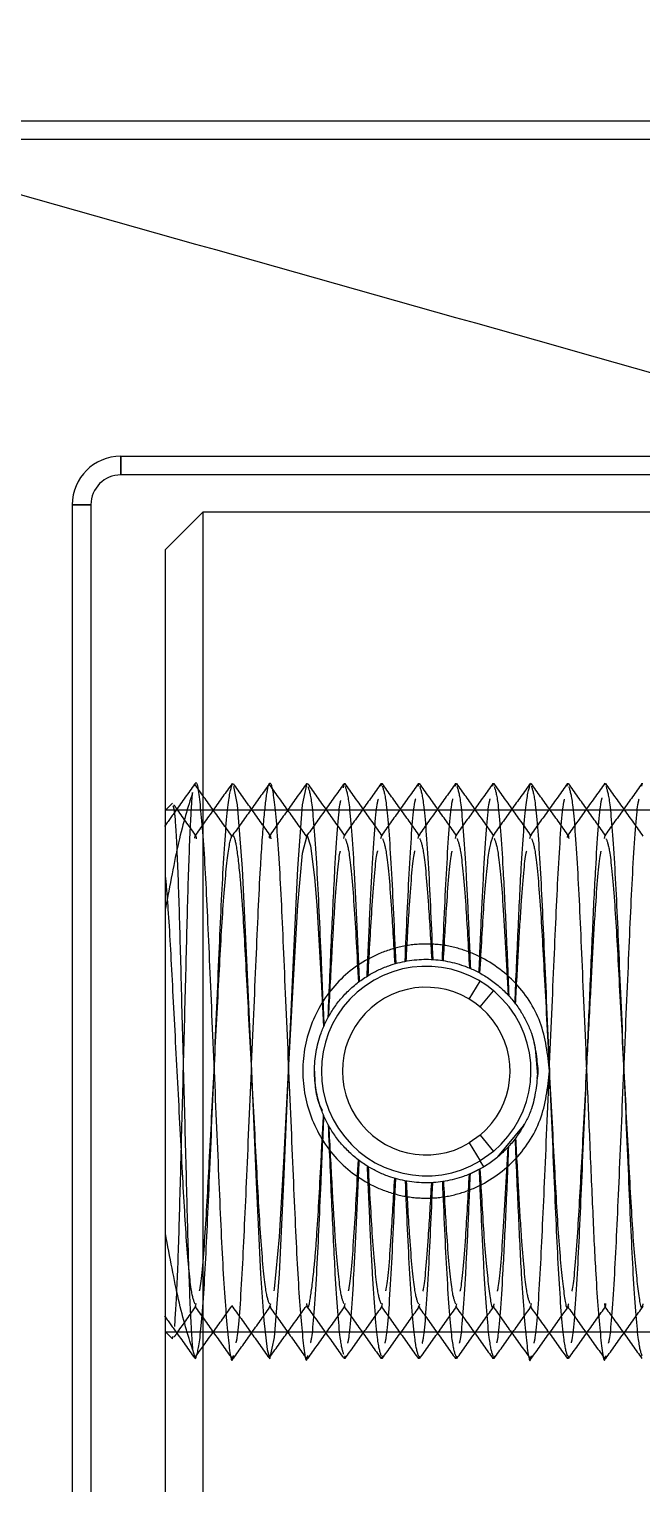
# Model space of a CAD drawing. Header units: metres. Extents: x 0 to 63075, y 0 to 44550.
# Drawn here: x 35728.34 to 35744.79, y 35935.19 to 35974.23 of the extents above; entities that cross this region are included whole.
import ezdxf

# ---------------------------------------------------------------- set-up
doc = ezdxf.new("R2010")
doc.units = ezdxf.units.M
doc.header["$LTSCALE"] = 75
doc.linetypes.add('HIDDEN2', pattern=[4.7625, 3.175, -1.5875])
for name, color, linetype in [('SDM', 7, 'Continuous'), ('SL4', 4, 'Continuous'), ('ST1', 7, 'HIDDEN2')]:
    doc.layers.add(name, color=color, linetype=linetype)

# ---------------------------------------------------------------- blocks, each defined once
blk = doc.blocks.new('A$C6e6623c1')
at = {"layer": 'SL4'}
for p, q in [((241.913, 1648.85), (274.263, 1648.85)), ((274.263, 1648.35), (241.913, 1648.35))]:
    blk.add_line(p, q, dxfattribs=at)
for radius in [125, 123.91, 122.777, 119.686, 89.286]:
    blk.add_circle((212.763, 1623.35), radius, dxfattribs=at)
for radius, start, end in [(104.464, 171.10617, 157.38407), (98.5, 170.88256, 157.60769), (93.236, 168.80946, 159.68078), (92.147, 167.89305, 74.24512), (86.207, 11.91738, 136.57286)]:
    blk.add_arc((212.763, 1623.35), radius, start, end, dxfattribs=at)
blk.add_open_spline([(152.681, 1673.445), (158.394, 1671.834), (169.82, 1668.61), (186.975, 1663.77), (204.168, 1658.92), (221.419, 1654.053), (238.67, 1649.186), (255.866, 1644.335), (273.025, 1639.494), (284.453, 1636.27), (290.167, 1634.658)], degree=3, knots=[0, 0, 0, 0, 0.124879, 0.249755, 0.374717, 0.499956, 0.625212, 0.750198, 0.875098, 1, 1, 1, 1], dxfattribs=at)
at = {"layer": 'ST1'}
for p, q in [((274.263, 1648.35), (241.913, 1648.35)), ((249.562, 1639.85), (263.963, 1639.85)), ((249.562, 1639.85), (249.562, 1639.35)), ((249.562, 1639.35), (249.562, 1639.85)), ((249.562, 1639.85), (249.562, 1639.35)), ((249.562, 1639.35), (249.562, 1639.85)), ((263.963, 1639.35), (249.562, 1639.35)), ((248.263, 1608.15), (248.263, 1638.55)), ((248.263, 1638.55), (248.763, 1638.55)), ((248.763, 1638.55), (248.263, 1638.55)), ((248.263, 1638.55), (248.763, 1638.55)), ((248.763, 1638.55), (248.263, 1638.55)), ((248.763, 1638.55), (248.763, 1608.15)), ((251.763, 1638.35), (250.762, 1637.35)), ((251.763, 1638.35), (251.763, 1623.35)), ((263.763, 1638.35), (251.763, 1638.35)), ((250.762, 1623.35), (250.762, 1637.35)), ((255.542, 1630.95), (255.569, 1631.077)), ((256.551, 1630.993), (256.569, 1631.077)), ((257.552, 1630.997), (257.569, 1631.077)), ((258.552, 1630.998), (258.569, 1631.077)), ((259.551, 1630.995), (259.569, 1631.077)), ((261.551, 1630.993), (261.569, 1631.077)), ((262.558, 1631.026), (262.569, 1631.077)), ((263.551, 1630.993), (263.569, 1631.077)), ((250.95, 1630.538), (250.762, 1630.35)), ((264.763, 1630.35), (250.762, 1630.35)), ((255.548, 1629.591), (255.569, 1629.671)), ((256.549, 1629.596), (256.569, 1629.671)), ((257.549, 1629.596), (257.569, 1629.671)), ((258.548, 1629.593), (258.569, 1629.671)), ((260.548, 1629.592), (260.569, 1629.671)), ((262.548, 1629.592), (262.569, 1629.671)), ((258.92, 1625.279), (259.21, 1625.762)), ((259.208, 1625.074), (259.569, 1625.506)), ((250.762, 1609.35), (250.762, 1623.35)), ((251.763, 1623.35), (251.763, 1608.35)), ((260.763, 1623.35), (260.73, 1623.147)), ((259.208, 1621.626), (258.92, 1621.421)), ((259.208, 1621.626), (259.569, 1621.194)), ((258.92, 1621.421), (259.21, 1620.938)), ((258.933, 1620.588), (259.306, 1620.778)), ((259.306, 1620.778), (259.21, 1620.938)), ((251.569, 1617.029), (251.591, 1617.114)), ((253.569, 1617.029), (253.591, 1617.114)), ((255.569, 1617.029), (255.591, 1617.114)), ((256.569, 1617.029), (256.589, 1617.109)), ((257.569, 1617.029), (257.589, 1617.106)), ((258.569, 1617.029), (258.588, 1617.104)), ((260.569, 1617.029), (260.589, 1617.108)), ((250.762, 1616.35), (264.763, 1616.35)), ((250.762, 1616.35), (250.95, 1616.162)), ((250.952, 1616.163), (250.963, 1616.228)), ((251.49, 1615.876), (251.545, 1615.699)), ((255.569, 1615.623), (255.586, 1615.707)), ((256.569, 1615.623), (256.586, 1615.704)), ((257.569, 1615.623), (257.585, 1615.702)), ((258.569, 1615.623), (258.585, 1615.702)), ((259.569, 1615.623), (259.587, 1615.711)), ((261.569, 1615.623), (261.587, 1615.711))]:
    blk.add_line(p, q, dxfattribs=at)
at = {"layer": 'ST1', "flags": 128}
for points in [[(252.588, 1630.985), (252.691, 1630.498), (252.823, 1628.789), (252.94, 1626.335), (253.069, 1623.35), (253.197, 1620.365), (253.314, 1617.911), (253.402, 1616.657), (253.49, 1615.876), (253.569, 1615.623), (253.691, 1616.202), (253.823, 1617.911), (253.94, 1620.365), (254.069, 1623.35), (254.197, 1626.335), (254.314, 1628.789), (254.446, 1630.498), (254.569, 1631.077), (254.569, 1631.077)], [(253.678, 1617.453), (253.691, 1617.503), (253.823, 1618.901), (253.94, 1620.908), (254.069, 1623.35), (254.197, 1625.792), (254.314, 1627.799), (254.446, 1629.197), (254.569, 1629.671), (254.661, 1629.394), (254.763, 1628.548), (254.823, 1627.799), (254.94, 1625.792), (255.006, 1624.534), (255.006, 1624.534)], [(260.76, 1623.234), (260.698, 1623.969), (260.657, 1624.14)], [(259.689, 1621.051), (260.376, 1621.878), (260.401, 1621.922)], [(259.569, 1621.194), (259.447, 1621.098), (259.21, 1620.938)]]:
    blk.add_lwpolyline(points, dxfattribs=at)
at = {"layer": 'ST1'}
for radius in [114.333, 92.131, 89.448]:
    blk.add_circle((212.763, 1623.35), radius, dxfattribs=at)
for centre, radius, start, end in [((249.562, 1638.55), 1.3, 90, 180), ((249.562, 1638.55), 1.3, 90, 180), ((249.562, 1638.55), 1.3, 90, 180), ((249.562, 1638.55), 1.3, 90, 180), ((249.562, 1638.55), 0.8, 90, 180), ((257.763, 1623.35), 2.813, 309.9653, 300.9653), ((257.763, 1623.35), 2.25, 309.9653, 300.9653)]:
    blk.add_arc(centre, radius, start, end, dxfattribs=at)
for points, knots in [([(251.544, 1631.05), (251.377, 1630.815), (251.107, 1630.437), (250.838, 1630.06), (250.736, 1629.917)], [0, 0, 0, 0, 0.620904, 1, 1, 1, 1]), ([(251.545, 1631.001), (251.553, 1631.031), (251.6, 1631.211), (251.689, 1630.637), (251.825, 1628.969), (251.938, 1626.381), (252.069, 1623.349), (252.199, 1620.322), (252.312, 1617.723), (252.448, 1616.093), (252.534, 1615.429), (252.581, 1615.68), (252.588, 1615.715)], [0, 0, 0, 0, 0.023806, 0.142605, 0.264517, 0.381615, 0.502471, 0.623327, 0.740425, 0.862337, 0.981135, 1, 1, 1, 1]), ([(252.547, 1629.655), (252.38, 1629.888), (252.046, 1630.355), (251.713, 1630.821), (251.546, 1631.054)], [0, 0, 0, 0, 0.499983, 1, 1, 1, 1]), ([(252.554, 1631.067), (252.386, 1630.833), (252.052, 1630.363), (251.717, 1629.893), (251.55, 1629.659)], [0, 0, 0, 0, 0.500067, 1, 1, 1, 1]), ([(251.569, 1615.623), (251.608, 1615.737), (251.689, 1615.969), (251.825, 1617.755), (251.938, 1620.313), (252.069, 1623.35), (252.199, 1626.387), (252.312, 1628.945), (252.448, 1630.731), (252.529, 1630.963), (252.569, 1631.077)], [0, 0, 0, 0, 0.124094, 0.251439, 0.373757, 0.5, 0.626243, 0.748561, 0.875906, 1, 1, 1, 1]), ([(253.544, 1631.05), (253.377, 1630.815), (253.042, 1630.346), (252.708, 1629.877), (252.54, 1629.643)], [0, 0, 0, 0, 0.50005, 1, 1, 1, 1]), ([(253.59, 1629.655), (253.423, 1629.889), (253.088, 1630.359), (252.754, 1630.828), (252.586, 1631.063)], [0, 0, 0, 0, 0.499945, 1, 1, 1, 1]), ([(252.66, 1616.057), (252.67, 1616.097), (252.722, 1616.302), (252.826, 1617.797), (252.938, 1620.302), (253.069, 1623.354), (253.199, 1626.381), (253.299, 1628.672), (253.402, 1630.123), (253.49, 1630.903), (253.581, 1631.207), (253.689, 1630.676), (253.825, 1628.959), (253.938, 1626.383), (254.069, 1623.349), (254.199, 1620.322), (254.312, 1617.723), (254.448, 1616.093), (254.534, 1615.429), (254.581, 1615.68), (254.588, 1615.715)], [0, 0, 0, 0, 0.016124, 0.082188, 0.145644, 0.211137, 0.276629, 0.340085, 0.384277, 0.428467, 0.470998, 0.535375, 0.60144, 0.664895, 0.730388, 0.79588, 0.859336, 0.9254, 0.989777, 1, 1, 1, 1]), ([(254.547, 1629.655), (254.38, 1629.888), (254.046, 1630.355), (253.713, 1630.821), (253.546, 1631.054)], [0, 0, 0, 0, 0.499983, 1, 1, 1, 1]), ([(254.554, 1631.067), (254.386, 1630.833), (254.052, 1630.363), (253.717, 1629.893), (253.55, 1629.659)], [0, 0, 0, 0, 0.500067, 1, 1, 1, 1]), ([(255.544, 1631.05), (255.377, 1630.815), (255.042, 1630.346), (254.708, 1629.877), (254.54, 1629.643)], [0, 0, 0, 0, 0.5000503, 1, 1, 1, 1]), ([(255.59, 1629.655), (255.423, 1629.889), (255.088, 1630.359), (254.754, 1630.828), (254.586, 1631.063)], [0, 0, 0, 0, 0.499945, 1, 1, 1, 1]), ([(254.588, 1630.985), (254.622, 1630.884), (254.696, 1630.658), (254.825, 1628.938), (254.923, 1626.728), (254.991, 1625.161), (255.016, 1624.558)], [0, 0, 0, 0, 0.2423976, 0.5381031, 0.8221338, 1, 1, 1, 1]), ([(256.552, 1631.065), (256.385, 1630.83), (256.05, 1630.361), (255.716, 1629.891), (255.548, 1629.657)], [0, 0, 0, 0, 0.500062, 1, 1, 1, 1]), ([(256.589, 1629.657), (256.421, 1629.891), (256.087, 1630.361), (255.752, 1630.83), (255.585, 1631.065)], [0, 0, 0, 0, 0.499938, 1, 1, 1, 1]), ([(255.586, 1630.993), (255.621, 1630.891), (255.696, 1630.666), (255.808, 1629.161), (255.895, 1627.421), (255.942, 1626.306), (255.965, 1625.752)], [0, 0, 0, 0, 0.277556, 0.611013, 0.806418, 1, 1, 1, 1]), ([(257.553, 1631.067), (257.386, 1630.832), (257.051, 1630.362), (256.717, 1629.893), (256.55, 1629.658)], [0, 0, 0, 0, 0.500055, 1, 1, 1, 1]), ([(257.588, 1629.658), (257.421, 1629.892), (257.086, 1630.362), (256.752, 1630.831), (256.584, 1631.066)], [0, 0, 0, 0, 0.499939, 1, 1, 1, 1]), ([(256.586, 1630.996), (256.62, 1630.891), (256.696, 1630.661), (256.826, 1628.942), (256.905, 1627.136), (256.944, 1626.236)], [0, 0, 0, 0, 0.295689, 0.648778, 1, 1, 1, 1]), ([(258.553, 1631.067), (258.386, 1630.832), (258.051, 1630.362), (257.717, 1629.893), (257.55, 1629.658)], [0, 0, 0, 0, 0.500055, 1, 1, 1, 1]), ([(258.587, 1629.658), (258.42, 1629.893), (258.086, 1630.362), (257.751, 1630.832), (257.584, 1631.067)], [0, 0, 0, 0, 0.499943, 1, 1, 1, 1]), ([(257.585, 1630.998), (257.62, 1630.893), (257.695, 1630.663), (257.824, 1628.964), (257.902, 1627.205), (257.939, 1626.345)], [0, 0, 0, 0, 0.300589, 0.65794, 1, 1, 1, 1]), ([(259.553, 1631.066), (259.385, 1630.831), (259.051, 1630.362), (258.716, 1629.892), (258.549, 1629.658)], [0, 0, 0, 0, 0.500057, 1, 1, 1, 1]), ([(259.587, 1629.658), (259.42, 1629.893), (259.086, 1630.362), (258.751, 1630.832), (258.584, 1631.067)], [0, 0, 0, 0, 0.4999437, 1, 1, 1, 1]), ([(258.585, 1630.998), (258.62, 1630.895), (258.695, 1630.671), (258.805, 1629.196), (258.888, 1627.571), (258.929, 1626.591), (258.95, 1626.105)], [0, 0, 0, 0, 0.291458, 0.637889, 0.820537, 1, 1, 1, 1]), ([(260.559, 1631.073), (260.391, 1630.838), (260.057, 1630.369), (259.723, 1629.9), (259.556, 1629.665)], [0, 0, 0, 0, 0.500035, 1, 1, 1, 1]), ([(260.588, 1629.657), (260.421, 1629.892), (260.087, 1630.36), (259.753, 1630.83), (259.586, 1631.064)], [0, 0, 0, 0, 0.49997, 1, 1, 1, 1]), ([(259.587, 1630.989), (259.621, 1630.887), (259.696, 1630.663), (259.811, 1629.124), (259.902, 1627.259), (259.955, 1625.999), (259.981, 1625.369)], [0, 0, 0, 0, 0.2645723, 0.5849277, 0.7924231, 1, 1, 1, 1]), ([(260.147, 1625.17), (260.175, 1625.839), (260.232, 1627.174), (260.325, 1629.109), (260.448, 1630.733), (260.529, 1630.963), (260.569, 1631.077)], [0, 0, 0, 0, 0.204631, 0.408185, 0.707919, 1, 1, 1, 1]), ([(261.552, 1631.065), (261.385, 1630.831), (261.051, 1630.361), (260.716, 1629.892), (260.549, 1629.657)], [0, 0, 0, 0, 0.50006, 1, 1, 1, 1]), ([(261.588, 1629.657), (261.421, 1629.892), (261.086, 1630.362), (260.752, 1630.831), (260.584, 1631.066)], [0, 0, 0, 0, 0.499937, 1, 1, 1, 1]), ([(260.586, 1630.996), (260.62, 1630.893), (260.695, 1630.666), (260.825, 1628.94), (260.938, 1626.388), (261.069, 1623.35), (261.199, 1620.312), (261.312, 1617.761), (261.442, 1616.036), (261.517, 1615.81), (261.551, 1615.707)], [0, 0, 0, 0, 0.110571, 0.242596, 0.369408, 0.50029, 0.631172, 0.757984, 0.890008, 1, 1, 1, 1]), ([(262.559, 1631.073), (262.391, 1630.838), (262.057, 1630.369), (261.723, 1629.9), (261.556, 1629.665)], [0, 0, 0, 0, 0.500035, 1, 1, 1, 1]), ([(262.588, 1629.657), (262.421, 1629.892), (262.087, 1630.36), (261.753, 1630.83), (261.586, 1631.064)], [0, 0, 0, 0, 0.49997, 1, 1, 1, 1]), ([(261.587, 1630.989), (261.621, 1630.887), (261.696, 1630.661), (261.825, 1628.939), (261.938, 1626.39), (262.051, 1623.752), (262.152, 1621.425), (262.232, 1619.536), (262.325, 1617.566), (262.448, 1616.096), (262.533, 1615.429), (262.58, 1615.674), (262.586, 1615.704)], [0, 0, 0, 0, 0.1052351, 0.2326582, 0.3550505, 0.4813706, 0.5574277, 0.6444204, 0.7309556, 0.8583788, 0.9825482, 1, 1, 1, 1]), ([(263.552, 1631.065), (263.385, 1630.831), (263.051, 1630.361), (262.716, 1629.892), (262.549, 1629.657)], [0, 0, 0, 0, 0.50006, 1, 1, 1, 1]), ([(263.588, 1629.657), (263.421, 1629.892), (263.086, 1630.362), (262.752, 1630.831), (262.584, 1631.066)], [0, 0, 0, 0, 0.499937, 1, 1, 1, 1]), ([(262.586, 1630.996), (262.62, 1630.893), (262.695, 1630.666), (262.825, 1628.94), (262.938, 1626.388), (263.069, 1623.35), (263.199, 1620.312), (263.312, 1617.761), (263.442, 1616.036), (263.517, 1615.81), (263.551, 1615.707)], [0, 0, 0, 0, 0.110571, 0.242596, 0.369408, 0.50029, 0.631172, 0.757984, 0.890008, 1, 1, 1, 1]), ([(251.49, 1630.824), (251.366, 1630.428), (251.128, 1629.671), (250.881, 1628.342), (250.762, 1627.709)], [0, 0, 0, 0, 0.523722, 1, 1, 1, 1]), ([(250.963, 1630.472), (250.979, 1630.422), (251.015, 1630.309), (251.078, 1629.195), (251.139, 1627.409), (251.197, 1625.118), (251.264, 1622.599), (251.327, 1620.113), (251.383, 1617.967), (251.442, 1616.534), (251.476, 1616.06), (251.49, 1615.876)], [0, 0, 0, 0, 0.090478, 0.207223, 0.323986, 0.440682, 0.560107, 0.67999, 0.799823, 0.921933, 1, 1, 1, 1]), ([(251.59, 1629.655), (251.423, 1629.889), (251.224, 1630.169), (251.025, 1630.448), (250.993, 1630.493)], [0, 0, 0, 0, 0.840196, 1, 1, 1, 1]), ([(251.011, 1616.491), (251.033, 1616.812), (251.077, 1617.454), (251.139, 1619.305), (251.197, 1621.578), (251.264, 1624.102), (251.327, 1626.587), (251.383, 1628.733), (251.442, 1630.166), (251.476, 1630.64), (251.49, 1630.824)], [0, 0, 0, 0, 0.128359, 0.256738, 0.385042, 0.516348, 0.648156, 0.77991, 0.914167, 1, 1, 1, 1]), ([(255.131, 1624.79), (255.162, 1625.537), (255.225, 1627.021), (255.322, 1629.038), (255.413, 1630.374), (255.462, 1630.576), (255.47, 1630.608)], [0, 0, 0, 0, 0.280064, 0.556435, 0.930571, 1, 1, 1, 1]), ([(256.178, 1625.898), (256.201, 1626.425), (256.245, 1627.486), (256.33, 1629.155), (256.416, 1630.404), (256.468, 1630.609), (256.479, 1630.65)], [0, 0, 0, 0, 0.233736, 0.470506, 0.891834, 1, 1, 1, 1]), ([(257.196, 1626.296), (257.234, 1627.164), (257.312, 1628.922), (257.416, 1630.405), (257.469, 1630.612), (257.48, 1630.655)], [0, 0, 0, 0, 0.435133, 0.881831, 1, 1, 1, 1]), ([(258.197, 1626.318), (258.235, 1627.178), (258.312, 1628.927), (258.416, 1630.405), (258.469, 1630.612), (258.48, 1630.655)], [0, 0, 0, 0, 0.43311, 0.881305, 1, 1, 1, 1]), ([(259.183, 1625.993), (259.204, 1626.501), (259.247, 1627.527), (259.331, 1629.165), (259.416, 1630.406), (259.468, 1630.61), (259.479, 1630.653)], [0, 0, 0, 0, 0.229424, 0.462337, 0.888802, 1, 1, 1, 1]), ([(260.658, 1616.047), (260.669, 1616.089), (260.721, 1616.295), (260.826, 1617.795), (260.938, 1620.303), (261.069, 1623.35), (261.199, 1626.397), (261.311, 1628.904), (261.416, 1630.403), (261.468, 1630.609), (261.479, 1630.651)], [0, 0, 0, 0, 0.040767, 0.196457, 0.346, 0.500342, 0.654684, 0.804227, 0.959916, 1, 1, 1, 1]), ([(261.659, 1616.054), (261.67, 1616.095), (261.722, 1616.3), (261.826, 1617.797), (261.938, 1620.3), (262.051, 1622.951), (262.152, 1625.272), (262.232, 1627.174), (262.325, 1629.086), (262.418, 1630.428), (262.473, 1630.634), (262.485, 1630.683)], [0, 0, 0, 0, 0.038658, 0.193158, 0.341558, 0.49472, 0.586939, 0.692417, 0.79734, 0.95184, 1, 1, 1, 1]), ([(262.658, 1616.047), (262.669, 1616.089), (262.721, 1616.295), (262.826, 1617.795), (262.938, 1620.303), (263.069, 1623.35), (263.199, 1626.397), (263.311, 1628.904), (263.416, 1630.403), (263.468, 1630.609), (263.479, 1630.651)], [0, 0, 0, 0, 0.040767, 0.196457, 0.346, 0.500342, 0.654684, 0.804227, 0.959916, 1, 1, 1, 1]), ([(251.549, 1629.597), (251.556, 1629.633), (251.57, 1629.712), (251.583, 1629.629), (251.591, 1629.586)], [0, 0, 0, 0, 0.465479, 1, 1, 1, 1]), ([(251.678, 1617.453), (251.682, 1617.468), (251.728, 1617.633), (251.826, 1618.82), (251.938, 1620.853), (252.069, 1623.354), (252.199, 1625.83), (252.312, 1627.939), (252.448, 1629.343), (252.56, 1629.795), (252.66, 1629.481), (252.749, 1628.743), (252.846, 1627.557), (252.938, 1625.83), (253.069, 1623.351), (253.199, 1620.864), (253.312, 1618.778), (253.441, 1617.371), (253.516, 1617.187), (253.549, 1617.103)], [0, 0, 0, 0, 0.006935, 0.075031, 0.140434, 0.207939, 0.275444, 0.340847, 0.408943, 0.475297, 0.526081, 0.578623, 0.610183, 0.675586, 0.743091, 0.810596, 0.875999, 0.944095, 1, 1, 1, 1]), ([(253.549, 1629.597), (253.556, 1629.633), (253.57, 1629.712), (253.583, 1629.629), (253.591, 1629.586)], [0, 0, 0, 0, 0.465479, 1, 1, 1, 1]), ([(259.207, 1625.979), (259.242, 1626.618), (259.316, 1627.983), (259.448, 1629.384), (259.529, 1629.576), (259.569, 1629.671)], [0, 0, 0, 0, 0.308421, 0.65869, 1, 1, 1, 1]), ([(261.556, 1629.621), (261.56, 1629.645), (261.571, 1629.704), (261.582, 1629.635), (261.589, 1629.593)], [0, 0, 0, 0, 0.390533, 1, 1, 1, 1]), ([(255.591, 1629.586), (255.623, 1629.503), (255.697, 1629.316), (255.826, 1627.928), (255.904, 1626.462), (255.943, 1625.735)], [0, 0, 0, 0, 0.286847, 0.646204, 1, 1, 1, 1]), ([(256.589, 1629.591), (256.622, 1629.507), (256.697, 1629.321), (256.816, 1628.032), (256.886, 1626.775), (256.917, 1626.228)], [0, 0, 0, 0, 0.313473, 0.700928, 1, 1, 1, 1]), ([(257.589, 1629.594), (257.622, 1629.51), (257.696, 1629.323), (257.814, 1628.057), (257.882, 1626.851), (257.911, 1626.346)], [0, 0, 0, 0, 0.321437, 0.716078, 1, 1, 1, 1]), ([(258.588, 1629.596), (258.622, 1629.512), (258.696, 1629.325), (258.818, 1628.008), (258.89, 1626.704), (258.923, 1626.117)], [0, 0, 0, 0, 0.310297, 0.6890555, 1, 1, 1, 1]), ([(259.588, 1629.596), (259.622, 1629.512), (259.696, 1629.324), (259.832, 1627.859), (259.916, 1626.246), (259.961, 1625.391)], [0, 0, 0, 0, 0.278083, 0.617433, 1, 1, 1, 1]), ([(260.589, 1629.592), (260.622, 1629.509), (260.696, 1629.325), (260.825, 1627.922), (260.938, 1625.836), (261.069, 1623.348), (261.199, 1620.873), (261.312, 1618.747), (261.448, 1617.413), (261.534, 1616.87), (261.582, 1617.077), (261.589, 1617.107)], [0, 0, 0, 0, 0.103385, 0.230773, 0.353124, 0.479408, 0.605692, 0.728043, 0.855432, 0.979562, 1, 1, 1, 1]), ([(262.589, 1629.592), (262.622, 1629.509), (262.696, 1629.325), (262.825, 1627.922), (262.938, 1625.836), (263.069, 1623.348), (263.199, 1620.873), (263.312, 1618.747), (263.448, 1617.413), (263.534, 1616.87), (263.582, 1617.077), (263.589, 1617.107)], [0, 0, 0, 0, 0.103385, 0.230773, 0.353124, 0.479408, 0.605692, 0.728043, 0.855432, 0.979562, 1, 1, 1, 1]), ([(255.146, 1624.818), (255.175, 1625.371), (255.231, 1626.476), (255.324, 1628.027), (255.41, 1629.071), (255.456, 1629.235), (255.46, 1629.252)], [0, 0, 0, 0, 0.2767746, 0.5519229, 0.9546397, 1, 1, 1, 1]), ([(256.204, 1625.913), (256.239, 1626.564), (256.314, 1627.931), (256.41, 1629.073), (256.457, 1629.239), (256.462, 1629.257)], [0, 0, 0, 0, 0.447479, 0.939831, 1, 1, 1, 1]), ([(257.224, 1626.301), (257.253, 1626.814), (257.322, 1628.02), (257.41, 1629.074), (257.457, 1629.239), (257.462, 1629.257)], [0, 0, 0, 0, 0.397161, 0.934201, 1, 1, 1, 1]), ([(258.225, 1626.314), (258.254, 1626.822), (258.322, 1628.023), (258.41, 1629.072), (258.456, 1629.237), (258.461, 1629.255)], [0, 0, 0, 0, 0.396277, 0.9363, 1, 1, 1, 1]), ([(260.163, 1625.149), (260.188, 1625.637), (260.239, 1626.615), (260.328, 1628.061), (260.41, 1629.072), (260.456, 1629.236), (260.461, 1629.253)], [0, 0, 0, 0, 0.2623293, 0.5257823, 0.9514552, 1, 1, 1, 1]), ([(261.676, 1617.446), (261.681, 1617.463), (261.727, 1617.628), (261.826, 1618.819), (261.938, 1620.852), (262.057, 1623.13), (262.161, 1625.081), (262.238, 1626.611), (262.328, 1628.063), (262.41, 1629.072), (262.456, 1629.236), (262.461, 1629.253)], [0, 0, 0, 0, 0.019148, 0.181961, 0.338335, 0.499736, 0.617516, 0.717853, 0.818619, 0.981432, 1, 1, 1, 1]), ([(250.762, 1628.548), (250.783, 1628.309), (250.846, 1627.575), (250.938, 1625.824), (251.069, 1623.353), (251.199, 1620.864), (251.312, 1618.778), (251.441, 1617.371), (251.516, 1617.187), (251.549, 1617.103)], [0, 0, 0, 0, 0.074897, 0.230109, 0.390311, 0.550512, 0.705724, 0.867327, 1, 1, 1, 1]), ([(261.077, 1623.35), (261.025, 1622.903), (260.922, 1622.013), (260.167, 1620.879), (259.247, 1620.248), (258.413, 1619.984), (257.762, 1619.918), (257.111, 1619.984), (256.278, 1620.249), (255.35, 1620.88), (254.626, 1622.016), (254.359, 1623.353), (254.626, 1624.689), (255.352, 1625.822), (256.279, 1626.451), (257.113, 1626.716), (257.765, 1626.782), (258.417, 1626.715), (259.25, 1626.45), (260.169, 1625.819), (260.924, 1624.685), (261.026, 1623.796), (261.077, 1623.35)], [0, 0, 0, 0, 0.063254, 0.126083, 0.18816, 0.21934, 0.250016, 0.280654, 0.311903, 0.373981, 0.436827, 0.500147, 0.563337, 0.626079, 0.688178, 0.719404, 0.750099, 0.780751, 0.812019, 0.874106, 0.936826, 1, 1, 1, 1]), ([(260.763, 1623.35), (260.729, 1623.696), (260.674, 1624.251), (260.321, 1624.959), (259.903, 1625.491), (259.369, 1625.912), (258.66, 1626.253), (257.764, 1626.41), (256.868, 1626.254), (256.158, 1625.914), (255.625, 1625.494), (255.204, 1624.962), (254.861, 1624.254), (254.702, 1623.352), (254.86, 1622.45), (255.202, 1621.74), (255.624, 1621.208), (256.157, 1620.787), (256.866, 1620.446), (257.762, 1620.29), (258.657, 1620.446), (259.367, 1620.786), (259.901, 1621.206), (260.319, 1621.739), (260.674, 1622.448), (260.729, 1623.004), (260.763, 1623.35)], [0, 0, 0, 0, 0.0546638, 0.0878467, 0.1248897, 0.1623692, 0.1957154, 0.2498861, 0.3041223, 0.3374628, 0.3749111, 0.4120041, 0.4452099, 0.4998372, 0.554656, 0.5879103, 0.6250201, 0.6624628, 0.6957905, 0.7499797, 0.8041364, 0.8374584, 0.8749025, 0.9120182, 0.9452603, 1, 1, 1, 1]), ([(254.763, 1623.35), (254.772, 1623.019), (254.783, 1622.645), (254.953, 1622.331), (254.973, 1622.294)], [0, 0, 0, 0, 0.88273, 1, 1, 1, 1]), ([(254.546, 1617.115), (254.554, 1617.082), (254.593, 1616.909), (254.659, 1617.26), (254.749, 1617.951), (254.846, 1619.146), (254.92, 1620.533), (254.984, 1621.74), (255.006, 1622.166)], [0, 0, 0, 0, 0.04861, 0.253436, 0.465348, 0.592637, 0.856421, 1, 1, 1, 1]), ([(254.66, 1616.057), (254.67, 1616.097), (254.722, 1616.302), (254.826, 1617.799), (254.923, 1619.967), (254.991, 1621.537), (255.016, 1622.142)], [0, 0, 0, 0, 0.086979, 0.443347, 0.785645, 1, 1, 1, 1]), ([(255.131, 1621.91), (255.162, 1621.165), (255.225, 1619.686), (255.322, 1617.632), (255.438, 1616.068), (255.511, 1615.846), (255.542, 1615.75)], [0, 0, 0, 0, 0.230435, 0.45783, 0.765666, 1, 1, 1, 1]), ([(255.146, 1621.882), (255.174, 1621.331), (255.231, 1620.23), (255.325, 1618.644), (255.441, 1617.375), (255.515, 1617.191), (255.548, 1617.109)], [0, 0, 0, 0, 0.216156, 0.431041, 0.745555, 1, 1, 1, 1]), ([(260.147, 1621.53), (260.175, 1620.862), (260.232, 1619.531), (260.325, 1617.569), (260.448, 1616.095), (260.533, 1615.429), (260.58, 1615.674), (260.586, 1615.704)], [0, 0, 0, 0, 0.196562, 0.392089, 0.680004, 0.960567, 1, 1, 1, 1]), ([(260.163, 1621.551), (260.188, 1621.065), (260.239, 1620.09), (260.328, 1618.613), (260.441, 1617.374), (260.515, 1617.19), (260.548, 1617.108)], [0, 0, 0, 0, 0.2023478, 0.4055625, 0.7339055, 1, 1, 1, 1]), ([(259.659, 1616.054), (259.67, 1616.094), (259.722, 1616.299), (259.811, 1617.6), (259.902, 1619.436), (259.955, 1620.699), (259.981, 1621.331)], [0, 0, 0, 0, 0.098283, 0.491075, 0.745487, 1, 1, 1, 1]), ([(259.675, 1617.443), (259.68, 1617.461), (259.727, 1617.626), (259.832, 1618.884), (259.916, 1620.469), (259.961, 1621.309)], [0, 0, 0, 0, 0.054694, 0.499052, 1, 1, 1, 1]), ([(255.659, 1616.05), (255.669, 1616.091), (255.721, 1616.296), (255.808, 1617.561), (255.895, 1619.275), (255.942, 1620.392), (255.965, 1620.948)], [0, 0, 0, 0, 0.105934, 0.518606, 0.760431, 1, 1, 1, 1]), ([(255.678, 1617.453), (255.682, 1617.469), (255.728, 1617.633), (255.826, 1618.811), (255.904, 1620.251), (255.943, 1620.965)], [0, 0, 0, 0, 0.0488154, 0.5281164, 1, 1, 1, 1]), ([(256.178, 1620.802), (256.201, 1620.276), (256.245, 1619.217), (256.331, 1617.525), (256.441, 1616.034), (256.517, 1615.809), (256.551, 1615.707)], [0, 0, 0, 0, 0.188112, 0.378664, 0.717751, 1, 1, 1, 1]), ([(256.204, 1620.787), (256.24, 1620.125), (256.315, 1618.735), (256.441, 1617.376), (256.515, 1617.189), (256.549, 1617.104)], [0, 0, 0, 0, 0.333228, 0.699872, 1, 1, 1, 1]), ([(259.183, 1620.707), (259.204, 1620.2), (259.247, 1619.177), (259.331, 1617.515), (259.442, 1616.032), (259.517, 1615.807), (259.551, 1615.705)], [0, 0, 0, 0, 0.184203, 0.371207, 0.713612, 1, 1, 1, 1]), ([(259.207, 1620.721), (259.242, 1620.075), (259.316, 1618.695), (259.448, 1617.418), (259.534, 1616.87), (259.582, 1617.076), (259.588, 1617.104)], [0, 0, 0, 0, 0.2925425, 0.6247785, 0.9485163, 1, 1, 1, 1]), ([(256.658, 1616.047), (256.669, 1616.09), (256.721, 1616.296), (256.826, 1617.791), (256.905, 1619.575), (256.944, 1620.464)], [0, 0, 0, 0, 0.116011, 0.5591777, 1, 1, 1, 1]), ([(256.677, 1617.448), (256.681, 1617.465), (256.728, 1617.63), (256.817, 1618.697), (256.886, 1619.933), (256.917, 1620.472)], [0, 0, 0, 0, 0.0597933, 0.5904171, 1, 1, 1, 1]), ([(257.196, 1620.404), (257.234, 1619.526), (257.312, 1617.746), (257.442, 1616.037), (257.517, 1615.807), (257.552, 1615.703)], [0, 0, 0, 0, 0.346128, 0.701455, 1, 1, 1, 1]), ([(257.224, 1620.399), (257.253, 1619.878), (257.322, 1618.653), (257.441, 1617.375), (257.515, 1617.188), (257.549, 1617.104)], [0, 0, 0, 0, 0.289058, 0.679923, 1, 1, 1, 1]), ([(257.657, 1616.044), (257.668, 1616.088), (257.721, 1616.295), (257.825, 1617.768), (257.902, 1619.505), (257.939, 1620.355)], [0, 0, 0, 0, 0.119451, 0.56935, 1, 1, 1, 1]), ([(257.676, 1617.445), (257.681, 1617.463), (257.727, 1617.628), (257.814, 1618.67), (257.882, 1619.857), (257.911, 1620.354)], [0, 0, 0, 0, 0.064286, 0.608482, 1, 1, 1, 1]), ([(258.197, 1620.382), (258.235, 1619.512), (258.312, 1617.741), (258.442, 1616.037), (258.517, 1615.807), (258.552, 1615.702)], [0, 0, 0, 0, 0.344283, 0.700557, 1, 1, 1, 1]), ([(258.225, 1620.386), (258.254, 1619.87), (258.323, 1618.65), (258.441, 1617.377), (258.515, 1617.19), (258.548, 1617.107)], [0, 0, 0, 0, 0.28798, 0.680422, 1, 1, 1, 1]), ([(258.657, 1616.044), (258.668, 1616.087), (258.721, 1616.292), (258.805, 1617.523), (258.888, 1619.126), (258.929, 1620.108), (258.95, 1620.595)], [0, 0, 0, 0, 0.114958, 0.547686, 0.775832, 1, 1, 1, 1]), ([(258.675, 1617.443), (258.68, 1617.461), (258.727, 1617.626), (258.819, 1618.722), (258.89, 1620.005), (258.923, 1620.583)], [0, 0, 0, 0, 0.063212, 0.57766, 1, 1, 1, 1]), ([(251.49, 1615.876), (251.366, 1616.272), (251.128, 1617.029), (250.881, 1618.358), (250.762, 1618.991)], [0, 0, 0, 0, 0.523722, 1, 1, 1, 1]), ([(250.736, 1616.783), (250.838, 1616.64), (251.107, 1616.263), (251.377, 1615.885), (251.544, 1615.65)], [0, 0, 0, 0, 0.379096, 1, 1, 1, 1]), ([(250.993, 1616.207), (251.025, 1616.252), (251.224, 1616.531), (251.423, 1616.811), (251.59, 1617.045)], [0, 0, 0, 0, 0.159804, 1, 1, 1, 1]), ([(251.546, 1615.646), (251.713, 1615.879), (252.046, 1616.345), (252.38, 1616.812), (252.547, 1617.045)], [0, 0, 0, 0, 0.500017, 1, 1, 1, 1]), ([(251.55, 1617.041), (251.717, 1616.807), (252.052, 1616.337), (252.386, 1615.867), (252.554, 1615.633)], [0, 0, 0, 0, 0.499933, 1, 1, 1, 1]), ([(252.54, 1617.057), (252.708, 1616.823), (253.042, 1616.354), (253.377, 1615.885), (253.544, 1615.65)], [0, 0, 0, 0, 0.49995, 1, 1, 1, 1]), ([(252.586, 1615.637), (252.754, 1615.872), (253.088, 1616.341), (253.423, 1616.811), (253.59, 1617.045)], [0, 0, 0, 0, 0.500055, 1, 1, 1, 1]), ([(253.546, 1615.646), (253.713, 1615.879), (254.046, 1616.345), (254.38, 1616.812), (254.547, 1617.045)], [0, 0, 0, 0, 0.500017, 1, 1, 1, 1]), ([(253.55, 1617.041), (253.717, 1616.807), (254.052, 1616.337), (254.386, 1615.867), (254.554, 1615.633)], [0, 0, 0, 0, 0.499933, 1, 1, 1, 1]), ([(254.54, 1617.057), (254.708, 1616.823), (255.042, 1616.354), (255.377, 1615.885), (255.544, 1615.65)], [0, 0, 0, 0, 0.49995, 1, 1, 1, 1]), ([(254.586, 1615.637), (254.754, 1615.872), (255.088, 1616.341), (255.423, 1616.811), (255.59, 1617.045)], [0, 0, 0, 0, 0.500055, 1, 1, 1, 1]), ([(255.548, 1617.043), (255.716, 1616.809), (256.05, 1616.339), (256.385, 1615.87), (256.552, 1615.635)], [0, 0, 0, 0, 0.499938, 1, 1, 1, 1]), ([(255.585, 1615.635), (255.752, 1615.87), (256.087, 1616.339), (256.421, 1616.809), (256.589, 1617.043)], [0, 0, 0, 0, 0.500062, 1, 1, 1, 1]), ([(256.55, 1617.042), (256.717, 1616.807), (257.051, 1616.338), (257.386, 1615.868), (257.553, 1615.633)], [0, 0, 0, 0, 0.499945, 1, 1, 1, 1]), ([(256.584, 1615.634), (256.752, 1615.869), (257.086, 1616.338), (257.421, 1616.808), (257.588, 1617.042)], [0, 0, 0, 0, 0.500061, 1, 1, 1, 1]), ([(257.55, 1617.042), (257.717, 1616.807), (258.051, 1616.338), (258.386, 1615.868), (258.553, 1615.633)], [0, 0, 0, 0, 0.499945, 1, 1, 1, 1]), ([(257.584, 1615.633), (257.751, 1615.868), (258.086, 1616.338), (258.42, 1616.807), (258.587, 1617.042)], [0, 0, 0, 0, 0.5000566, 1, 1, 1, 1]), ([(258.549, 1617.042), (258.716, 1616.808), (259.051, 1616.338), (259.385, 1615.869), (259.553, 1615.634)], [0, 0, 0, 0, 0.499943, 1, 1, 1, 1]), ([(258.584, 1615.633), (258.751, 1615.868), (259.086, 1616.338), (259.42, 1616.807), (259.587, 1617.042)], [0, 0, 0, 0, 0.500056, 1, 1, 1, 1]), ([(259.556, 1617.035), (259.723, 1616.8), (260.057, 1616.331), (260.391, 1615.862), (260.559, 1615.627)], [0, 0, 0, 0, 0.499965, 1, 1, 1, 1]), ([(259.586, 1615.636), (259.753, 1615.87), (260.087, 1616.34), (260.421, 1616.808), (260.588, 1617.043)], [0, 0, 0, 0, 0.50003, 1, 1, 1, 1]), ([(260.549, 1617.043), (260.716, 1616.808), (261.051, 1616.339), (261.385, 1615.869), (261.552, 1615.635)], [0, 0, 0, 0, 0.49994, 1, 1, 1, 1]), ([(260.584, 1615.634), (260.752, 1615.869), (261.086, 1616.338), (261.421, 1616.808), (261.588, 1617.043)], [0, 0, 0, 0, 0.500063, 1, 1, 1, 1]), ([(261.556, 1617.035), (261.723, 1616.8), (262.057, 1616.331), (262.391, 1615.862), (262.559, 1615.627)], [0, 0, 0, 0, 0.499965, 1, 1, 1, 1]), ([(261.586, 1615.636), (261.753, 1615.87), (262.087, 1616.34), (262.421, 1616.808), (262.588, 1617.043)], [0, 0, 0, 0, 0.50003, 1, 1, 1, 1]), ([(262.548, 1617.108), (262.555, 1617.068), (262.569, 1616.989), (262.582, 1617.068), (262.589, 1617.108)], [0, 0, 0, 0, 0.50176, 1, 1, 1, 1]), ([(262.549, 1617.043), (262.716, 1616.808), (263.051, 1616.339), (263.385, 1615.869), (263.552, 1615.635)], [0, 0, 0, 0, 0.49994, 1, 1, 1, 1]), ([(262.584, 1615.634), (262.752, 1615.869), (263.086, 1616.338), (263.421, 1616.808), (263.588, 1617.043)], [0, 0, 0, 0, 0.500063, 1, 1, 1, 1])]:
    blk.add_open_spline(points, degree=3, knots=knots, dxfattribs=at)

msp = doc.modelspace()

# ---------------------------------------------------------------- block references
at = {"layer": 'SDM'}
msp.add_blockref('A$C6e6623c1', (35481.239, 34322.916), dxfattribs=at)

doc.saveas('drawing.dxf')
